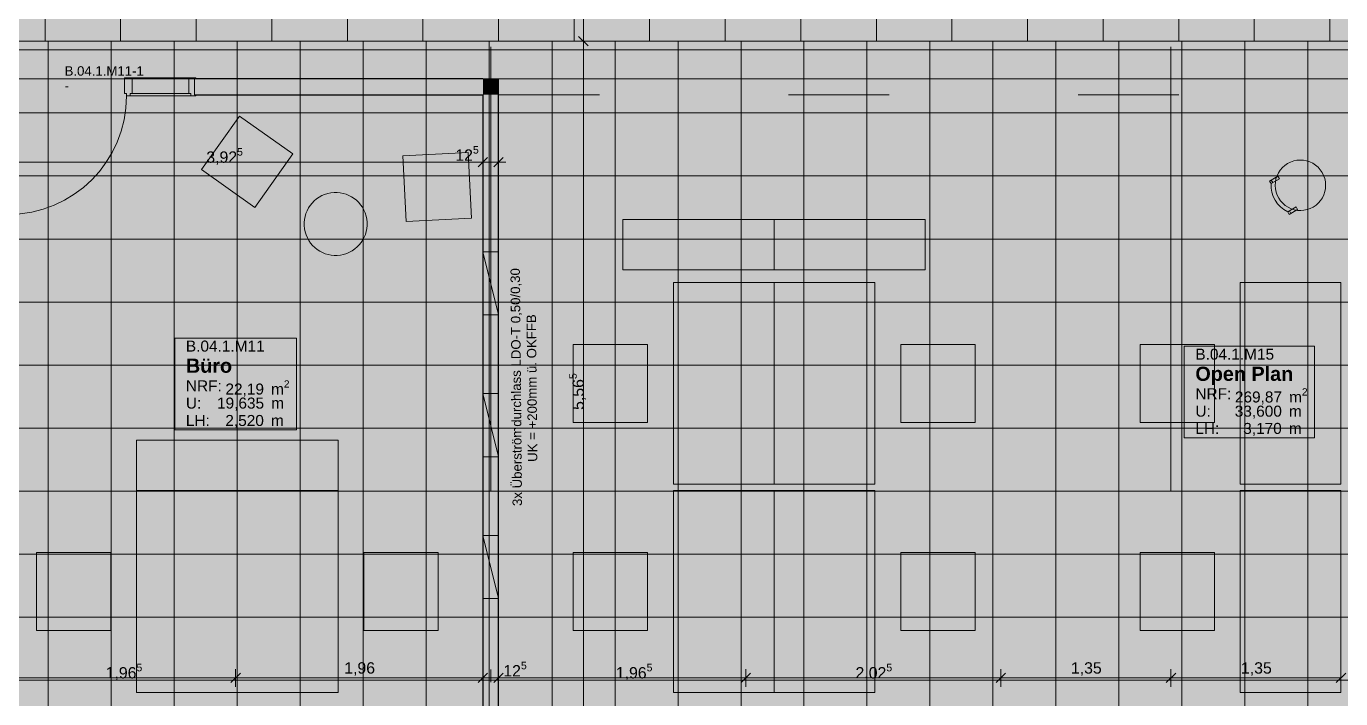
# Model space of a CAD drawing. Header units: metres. Extents: x -22.4 to 53.1, y 133.6 to 157.9.
# Drawn here: x 10.88 to 21.32, y 138.89 to 144.22 of the extents above; entities that cross this region are included whole.
import ezdxf

# ---------------------------------------------------------------- set-up
doc = ezdxf.new("R2010")
doc.units = ezdxf.units.M
doc.header["$MEASUREMENT"] = 0
doc.linetypes.add('Strichlinie-über-Schnitt', pattern=[0.0023, 0.0008, -0.0015])
doc.linetypes.add('Strichpunktlinie', pattern=[0.006703, 0.003528, -0.001764, 0, -0.001411])
for name, color, linetype in [('00  Raster', 7, 'Continuous'), ('20  Möbel', 7, 'Continuous'), ('20 Wand Leichtbau MIETERAUSBAU', 7, 'Continuous'), ('20 Wand Leichtbau MIETERAUSBAU_Fenster', 7, 'Continuous'), ('40 Bemaßung 1_ 50 Bodenspiegel', 7, 'Continuous'), ('50 NUF - Raumstempel MIETERAUSBAU', 7, 'Continuous'), ('Neubau_20  Boden Aufbauten', 7, 'Continuous'), ('Neubau_20  Boden Aufbauten_Deckschraffur', 7, 'Continuous'), ('Neubau_20  Möbel', 7, 'Continuous'), ('Neubau_20  Wand Leichtbau', 7, 'Continuous'), ('Neubau_20 Wand Leichtbau MIETERAUSBAU', 7, 'Continuous'), ('Neubau_20 Wand Leichtbau MIETERAUSBAU_Deckschraffur', 7, 'Continuous'), ('Neubau_20 Wand Leichtbau MIETERAUSBAU_Fenster', 7, 'Continuous'), ('Neubau_20 Wand Leichtbau MIETERAUSBAU_Schnittschraffur', 7, 'Continuous'), ('Neubau_20 Wand Leichtbau MIETERAUSBAU_Tür', 7, 'Continuous'), ('Neubau_50 NUF - Raumstempel MIETERAUSBAU', 7, 'Continuous')]:
    doc.layers.add(name, color=color, linetype=linetype)
doc.styles.add('ERSTELLTER_STIL_1', font='')
doc.styles.add('ERSTELLTER_STIL_3', font='')
doc.styles.get('ERSTELLTER_STIL_1').set_extended_font_data('Arial')
doc.styles.get('ERSTELLTER_STIL_3').set_extended_font_data('Arial', bold=True)
pattern_1 = [(360, (14.0547, 142.5352), (2e-07, 0.5), []), (90, (14.0547, 142.5352), (-0.5, 2e-07), [])]

msp = doc.modelspace()

# ---------------------------------------------------------------- hatches: boundary and pattern name
at = {"layer": 'Neubau_20  Boden Aufbauten_Deckschraffur', "linetype": 'Continuous', "lineweight": 50, "true_color": 0xefefef}
msp.add_hatch(color=7, dxfattribs=at).paths.add_polyline_path([(-1.632, 145.305), (-1.632, 144.105), (30.651, 144.105), (30.651, 145.305), (30.651, 148.83), (29.451, 148.83), (29.451, 145.305)])
at = {"layer": 'Neubau_20  Boden Aufbauten_Deckschraffur', "linetype": 'Continuous', "lineweight": 13, "true_color": 0x17c90e}
h = msp.add_hatch(dxfattribs=at)
h.set_pattern_fill('Verband__Quadrat__50x50__4D', color=92, style=0, pattern_type=2)
h.set_pattern_definition([(7e-13, (11.62936, 144.10494), (2e-07, 0.6), []), (90, (11.62936, 144.10494), (-0.6, 0), [])])
h.paths.add_polyline_path([(-1.632, 145.305), (-1.632, 144.105), (30.651, 144.105), (30.651, 145.305), (30.651, 148.83), (29.451, 148.83), (29.451, 145.305)])
at = {"layer": 'Neubau_20  Boden Aufbauten_Deckschraffur', "linetype": 'Continuous', "lineweight": 0, "true_color": 0xffffff}
for points in [[(-1.617, 144.105), (-1.617, 143.805), (30.651, 143.805), (30.651, 144.105), (7.756, 144.105), (4.518, 144.105)], [(-1.617, 143.805), (-1.617, 143.705), (4.518, 143.705), (4.518, 143.68), (7.756, 143.68), (7.756, 143.705), (7.881, 143.705), (7.881, 138.325), (7.843, 138.325), (7.843, 138.015), (7.881, 138.015), (7.977, 138.015), (24.603, 138.015), (24.603, 140.52), (24.003, 140.52), (24.003, 143.79), (30.651, 143.79), (30.651, 143.805)]]:
    msp.add_hatch(color=7, dxfattribs=at).paths.add_polyline_path(points)
at = {"layer": 'Neubau_20  Boden Aufbauten_Deckschraffur', "linetype": 'Continuous', "lineweight": 18}
h = msp.add_hatch(dxfattribs=at)
h.set_pattern_fill('Verband__Quadrat__50x50__4D', color=6, style=0, pattern_type=2)
h.set_pattern_definition(pattern_1)
h.paths.add_polyline_path([(-1.617, 144.105), (-1.617, 143.805), (30.651, 143.805), (30.651, 144.105), (7.756, 144.105), (4.518, 144.105)])
h = msp.add_hatch(dxfattribs=at)
h.set_pattern_fill('Verband__Quadrat__50x50__4D', color=6, style=0, pattern_type=2)
h.set_pattern_definition(pattern_1)
h.paths.add_polyline_path([(-1.617, 143.805), (-1.617, 143.705), (4.518, 143.705), (4.518, 143.68), (7.756, 143.68), (7.756, 143.705), (7.881, 143.705), (7.881, 138.325), (7.843, 138.325), (7.843, 138.015), (7.881, 138.015), (7.977, 138.015), (24.603, 138.015), (24.603, 140.52), (24.003, 140.52), (24.003, 143.79), (30.651, 143.79), (30.651, 143.805)])
at = {"layer": 'Neubau_20 Wand Leichtbau MIETERAUSBAU_Deckschraffur', "linetype": 'Continuous', "lineweight": 0, "true_color": 0xffffff}
msp.add_hatch(color=7, dxfattribs=at).paths.add_polyline_path([(11.721, 143.69), (11.706, 143.69), (11.706, 143.67), (12.186, 143.67), (12.186, 143.69), (12.171, 143.69), (12.171, 143.815), (11.721, 143.815)])
at = {"layer": 'Neubau_20 Wand Leichtbau MIETERAUSBAU_Schnittschraffur', "linetype": 'Continuous', "lineweight": 0, "true_color": 0xffffff}
for points in [[(11.706, 143.69), (11.721, 143.69), (11.721, 143.815), (11.661, 143.815), (11.661, 143.69), (11.676, 143.69), (11.676, 143.67), (11.706, 143.67)], [(12.171, 143.815), (12.171, 143.69), (12.186, 143.69), (12.186, 143.67), (12.226, 143.67), (12.226, 143.68), (12.216, 143.68), (12.216, 143.805), (12.226, 143.805), (12.226, 143.815)]]:
    msp.add_hatch(color=7, dxfattribs=at).paths.add_polyline_path(points)
at = {"layer": 'Neubau_20 Wand Leichtbau MIETERAUSBAU_Schnittschraffur', "linetype": 'Continuous', "lineweight": 18}
for points in [[(12.216, 143.805), (12.216, 143.68), (14.506, 143.68), (14.506, 143.805)], [(14.506, 143.805), (14.506, 143.68), (14.631, 143.805)], [(14.506, 143.68), (14.631, 143.68), (14.631, 143.805)], [(14.506, 143.68), (14.506, 138.755), (14.631, 138.755), (14.631, 143.68)]]:
    msp.add_hatch(color=9, dxfattribs=at).paths.add_polyline_path(points)

# ---------------------------------------------------------------- linework, layer by layer
at = {"layer": '00  Raster', "color": 5, "linetype": 'Strichpunktlinie', "lineweight": 13, "ltscale": 1000}
msp.add_line((14.568, 133.729), (14.568, 155.89), dxfattribs=at)
at = {"layer": '00  Raster', "color": 7, "linetype": 'Strichpunktlinie', "lineweight": 13, "ltscale": 1000}
msp.add_line((19.968, 133.729), (19.968, 155.89), dxfattribs=at)
at = {"layer": '20  Möbel', "color": 9, "linetype": 'Continuous', "lineweight": 18, "ltscale": 1000}
for p, q in [((20.777, 142.983), (20.765, 143.003)), ((20.909, 142.76), (20.921, 142.739)), ((11.756, 140.94), (13.356, 140.94)), ((11.756, 140.54), (11.756, 140.94)), ((13.356, 140.94), (13.356, 140.54)), ((13.356, 140.54), (11.756, 140.54))]:
    msp.add_line(p, q, dxfattribs=at)
at = {"layer": '20  Möbel', "color": 9, "linetype": 'Continuous', "lineweight": 18, "ltscale": 1000, "flags": 128}
msp.add_lwpolyline([(20.894, 143.134, 1), (21.098, 142.789, 1)], format="xyb", close=True, dxfattribs=at)
for points in [[(20.751, 142.995), (20.764, 142.975), (20.829, 143.013), (20.817, 143.034)], [(20.973, 142.77), (20.961, 142.79), (20.895, 142.752), (20.908, 142.731)]]:
    msp.add_lwpolyline(points, close=True, dxfattribs=at)
at = {"layer": '20  Möbel', "color": 9, "linetype": 'Continuous', "lineweight": 18, "ltscale": 1000}
msp.add_arc((20.996, 142.962), 0.233, 176.7984, 244.3727, dxfattribs=at)
at = {"layer": '40 Bemaßung 1_ 50 Bodenspiegel', "color": 7, "linetype": 'Continuous', "lineweight": 13, "ltscale": 1000}
for p, q in [((15.304, 144.105), (15.304, 145.305)), ((15.266, 144.142), (15.341, 144.067)), ((15.374, 144.105), (15.234, 144.105)), ((15.304, 138.54), (15.304, 144.105)), ((14.543, 143.182), (14.468, 143.107)), ((14.506, 143.074), (14.506, 143.215)), ((14.593, 143.107), (14.668, 143.182)), ((14.631, 143.074), (14.631, 143.215)), ((10.581, 143.144), (14.506, 143.144)), ((14.506, 143.144), (14.631, 143.144)), ((14.631, 143.144), (14.687, 143.144)), ((12.543, 139.124), (12.543, 138.984)), ((14.506, 139.124), (14.506, 138.984)), ((14.631, 139.124), (14.631, 138.984)), ((16.593, 139.124), (16.593, 138.984)), ((18.618, 139.124), (18.618, 138.984)), ((19.968, 139.124), (19.968, 138.984)), ((12.543, 139.054), (10.581, 139.054)), ((12.506, 139.017), (12.581, 139.092)), ((14.506, 139.054), (12.543, 139.054)), ((14.468, 139.017), (14.543, 139.092)), ((14.631, 139.054), (14.506, 139.054)), ((14.593, 139.017), (14.668, 139.092)), ((16.593, 139.054), (14.631, 139.054)), ((16.556, 139.017), (16.631, 139.092)), ((18.618, 139.054), (16.593, 139.054)), ((18.581, 139.017), (18.656, 139.092)), ((19.968, 139.054), (18.618, 139.054)), ((19.931, 139.017), (20.006, 139.092)), ((21.318, 139.054), (19.968, 139.054)), ((21.281, 139.017), (21.356, 139.092))]:
    msp.add_line(p, q, dxfattribs=at)
at = {"layer": 'Neubau_20  Boden Aufbauten', "color": 253, "linetype": 'Continuous', "lineweight": 18, "ltscale": 1000, "true_color": 0x9f9f9f, "flags": 128}
msp.add_lwpolyline([(-1.632, 145.305), (-1.632, 144.105), (30.651, 144.105), (30.651, 145.305), (30.651, 148.83), (29.451, 148.83), (29.451, 145.305)], close=True, dxfattribs=at)
at = {"layer": 'Neubau_20  Boden Aufbauten', "color": 7, "linetype": 'Continuous', "lineweight": 13, "ltscale": 1000, "flags": 128}
for points in [[(-1.617, 144.105), (-1.617, 143.805), (30.651, 143.805), (30.651, 144.105), (7.756, 144.105), (4.518, 144.105)], [(-1.617, 143.805), (-1.617, 143.705), (4.518, 143.705), (4.518, 143.68), (7.756, 143.68), (7.756, 143.705), (7.881, 143.705), (7.881, 138.325), (7.843, 138.325), (7.843, 138.015), (7.881, 138.015), (7.977, 138.015), (24.603, 138.015), (24.603, 140.52), (24.003, 140.52), (24.003, 143.79), (30.651, 143.79), (30.651, 143.805)]]:
    msp.add_lwpolyline(points, close=True, dxfattribs=at)
at = {"layer": 'Neubau_20  Möbel', "color": 9, "linetype": 'Continuous', "lineweight": 18, "ltscale": 1000}
for p, q in [((15.618, 142.69), (16.818, 142.69)), ((15.618, 142.29), (15.618, 142.69)), ((16.818, 142.69), (18.018, 142.69)), ((16.818, 142.29), (16.818, 142.69)), ((16.818, 142.69), (16.818, 142.29)), ((18.018, 142.69), (18.018, 142.29)), ((16.818, 142.29), (15.618, 142.29)), ((18.018, 142.29), (16.818, 142.29))]:
    msp.add_line(p, q, dxfattribs=at)
at = {"layer": 'Neubau_20  Möbel', "color": 9, "linetype": 'Continuous', "lineweight": 18, "ltscale": 1000, "flags": 128}
for points in [[(12.696, 142.786), (12.997, 143.21), (12.573, 143.511), (12.272, 143.087)], [(13.869, 143.194), (13.896, 142.674), (14.416, 142.702), (14.388, 143.222)], [(16.818, 142.19), (16.818, 140.59), (16.018, 140.59), (16.018, 142.19)], [(16.818, 142.19), (16.818, 140.59), (17.618, 140.59), (17.618, 142.19)], [(21.318, 142.19), (21.318, 140.59), (20.518, 140.59), (20.518, 142.19)], [(15.813, 141.7), (15.813, 141.08), (15.223, 141.08), (15.223, 141.7)], [(17.823, 141.7), (17.823, 141.08), (18.413, 141.08), (18.413, 141.7)], [(20.313, 141.7), (20.313, 141.08), (19.723, 141.08), (19.723, 141.7)], [(12.556, 138.94), (12.556, 140.54), (11.756, 140.54), (11.756, 138.94)], [(12.556, 138.94), (12.556, 140.54), (13.356, 140.54), (13.356, 138.94)], [(16.818, 138.94), (16.818, 140.54), (16.018, 140.54), (16.018, 138.94)], [(16.818, 138.94), (16.818, 140.54), (17.618, 140.54), (17.618, 138.94)], [(21.318, 138.94), (21.318, 140.54), (20.518, 140.54), (20.518, 138.94)], [(11.551, 139.43), (11.551, 140.05), (10.961, 140.05), (10.961, 139.43)], [(13.561, 139.43), (13.561, 140.05), (14.151, 140.05), (14.151, 139.43)], [(15.813, 139.43), (15.813, 140.05), (15.223, 140.05), (15.223, 139.43)], [(17.823, 139.43), (17.823, 140.05), (18.413, 140.05), (18.413, 139.43)], [(20.313, 139.43), (20.313, 140.05), (19.723, 140.05), (19.723, 139.43)]]:
    msp.add_lwpolyline(points, close=True, dxfattribs=at)
msp.add_lwpolyline([(13.274, 142.897, 1), (13.4, 142.413, 1)], format="xyb", close=True, dxfattribs=at)
at = {"layer": 'Neubau_20  Wand Leichtbau', "color": 7, "linetype": 'Strichlinie-über-Schnitt', "lineweight": 18, "ltscale": 1000, "flags": 128}
for points in [[(23.988, 143.805), (14.631, 143.805)], [(14.631, 143.68), (14.631, 143.805)], [(14.631, 143.68), (23.988, 143.68)]]:
    msp.add_lwpolyline(points, dxfattribs=at)
at = {"layer": 'Neubau_20 Wand Leichtbau MIETERAUSBAU', "color": 7, "linetype": 'Continuous', "lineweight": 13, "ltscale": 1000}
msp.add_line((12.216, 143.68), (12.216, 143.805), dxfattribs=at)
at = {"layer": 'Neubau_20 Wand Leichtbau MIETERAUSBAU', "color": 7, "linetype": 'Continuous', "lineweight": 25, "ltscale": 1000, "flags": 128}
for points in [[(14.506, 143.805), (12.216, 143.805)], [(14.631, 138.755), (14.631, 143.805)], [(12.216, 143.68), (14.506, 143.68)], [(14.506, 143.68), (14.506, 138.755)]]:
    msp.add_lwpolyline(points, dxfattribs=at)
at = {"layer": 'Neubau_20 Wand Leichtbau MIETERAUSBAU', "color": 7, "linetype": 'Continuous', "lineweight": 13, "ltscale": 1000, "flags": 128}
msp.add_lwpolyline([(14.631, 143.805), (14.506, 143.805)], dxfattribs=at)
at = {"layer": 'Neubau_20 Wand Leichtbau MIETERAUSBAU_Fenster', "color": 7, "linetype": 'Continuous', "lineweight": 18, "ltscale": 1000}
for p, q in [((14.631, 141.934), (14.506, 142.434)), ((14.631, 142.434), (14.506, 142.434)), ((14.631, 141.934), (14.506, 141.934)), ((14.631, 140.809), (14.506, 141.309)), ((14.631, 141.309), (14.506, 141.309)), ((14.631, 140.809), (14.506, 140.809)), ((14.631, 139.684), (14.506, 140.184)), ((14.631, 140.184), (14.506, 140.184)), ((14.631, 139.684), (14.506, 139.684))]:
    msp.add_line(p, q, dxfattribs=at)
at = {"layer": 'Neubau_20 Wand Leichtbau MIETERAUSBAU_Tür', "color": 7, "linetype": 'Continuous', "lineweight": 18, "ltscale": 1000}
for p, q in [((11.721, 143.815), (11.661, 143.815)), ((11.661, 143.815), (11.661, 143.69)), ((12.171, 143.815), (11.721, 143.815)), ((11.721, 143.69), (11.721, 143.815)), ((12.171, 143.815), (12.171, 143.69)), ((12.226, 143.815), (12.171, 143.815)), ((12.216, 143.68), (12.216, 143.805)), ((12.216, 143.805), (12.226, 143.805)), ((12.226, 143.805), (12.226, 143.815)), ((11.661, 143.69), (11.676, 143.69)), ((11.676, 143.69), (11.676, 143.67)), ((11.676, 143.67), (11.706, 143.67)), ((11.706, 143.69), (11.721, 143.69)), ((11.706, 143.67), (11.706, 143.69)), ((11.706, 143.67), (12.186, 143.67)), ((11.721, 143.69), (12.171, 143.69)), ((12.171, 143.69), (12.186, 143.69)), ((12.186, 143.69), (12.186, 143.67)), ((12.186, 143.67), (12.226, 143.67)), ((12.226, 143.68), (12.216, 143.68)), ((12.226, 143.67), (12.226, 143.68))]:
    msp.add_line(p, q, dxfattribs=at)
at = {"layer": 'Neubau_20 Wand Leichtbau MIETERAUSBAU_Tür', "color": 7, "linetype": 'Continuous', "lineweight": 13, "ltscale": 1000}
msp.add_line((12.216, 143.68), (12.216, 143.805), dxfattribs=at)
msp.add_line((12.216, 143.68), (12.216, 143.805), dxfattribs=at)
msp.add_arc((10.736, 143.67), 0.94, 270, 0, dxfattribs=at)
at = {"layer": 'Neubau_50 NUF - Raumstempel MIETERAUSBAU', "color": 7, "linetype": 'Continuous', "lineweight": 13, "ltscale": 1000}
for p, q in [((13.027, 141.75), (12.06, 141.75)), ((12.06, 141.75), (12.06, 141.023)), ((13.027, 141.023), (13.027, 141.75)), ((21.107, 141.686), (20.074, 141.686)), ((20.074, 141.686), (20.074, 140.959)), ((21.107, 140.959), (21.107, 141.686)), ((12.06, 141.023), (13.027, 141.023)), ((20.074, 140.959), (21.107, 140.959))]:
    msp.add_line(p, q, dxfattribs=at)

# ---------------------------------------------------------------- texts
at = {"layer": '20 Wand Leichtbau MIETERAUSBAU', "color": 7, "linetype": 'Continuous', "lineweight": 18, "char_height": 0.075, "attachment_point": 1, "rotation": 0, "style": 'ERSTELLTER_STIL_1'}
for s, insert in [('\\A1;{\\pql;\\pt0;\\fArial|b0|i0|c0|p38;B.04.1.M11-1}', (11.185, 143.906)), ('\\A1;{\\pql;\\pt0;\\fArial|b0|i0|c0|p38;-}', (11.185, 143.788))]:
    msp.add_mtext(s, dxfattribs=dict(at, insert=insert))
at = {"layer": '20 Wand Leichtbau MIETERAUSBAU_Fenster', "color": 7, "linetype": 'Continuous', "lineweight": 18, "char_height": 0.075, "attachment_point": 4, "rotation": 90.5142, "style": 'ERSTELLTER_STIL_1'}
for s, insert in [('\\A1;{\\pql;\\fArial|b0|i0|c0|p38;3x Überströmdurchlass LDO-T 0,50/0,30}', (14.786, 140.418)), ('\\A1;{\\pql;\\fArial|b0|i0|c0|p38;UK = +200mm ü. OKFFB}', (14.901, 140.768))]:
    msp.add_mtext(s, dxfattribs=dict(at, insert=insert))
at = {"layer": '40 Bemaßung 1_ 50 Bodenspiegel', "color": 7, "linetype": 'Continuous', "lineweight": 13, "char_height": 0.09, "attachment_point": 7, "style": 'ERSTELLTER_STIL_1'}
for s, insert, rotation in [('\\A1;{\\pql;\\fArial|b0|i0|c0|p38;12\\fArial|b0|i0|c0|p38;\\A1{\\H.66x;\\S5^  ;}}', (14.287, 143.13), 360), ('\\A1;{\\pql;\\fArial|b0|i0|c0|p38;3,92\\fArial|b0|i0|c0|p38;\\A1{\\H.66x;\\S5^  ;}}', (12.31, 143.114), 360), ('\\A1;{\\pql;\\fArial|b0|i0|c0|p38;5,56\\fArial|b0|i0|c0|p38;\\A1{\\H.66x;\\S5^  ;}}', (15.334, 141.18), 90)]:
    msp.add_mtext(s, dxfattribs=dict(at, insert=insert, rotation=rotation))
for s, insert in [('\\A1;{\\pql;\\fArial|b0|i0|c0|p38;1,96\\fArial|b0|i0|c0|p38;\\A1{\\H.66x;\\S5^  ;}}', (11.511, 139.024)), ('\\A1;{\\pql;\\fArial|b0|i0|c0|p38;12\\fArial|b0|i0|c0|p38;\\A1{\\H.66x;\\S5^  ;}}', (14.668, 139.04)), ('\\A1;{\\pql;\\fArial|b0|i0|c0|p38;1,96\\fArial|b0|i0|c0|p38;\\A1{\\H.66x;\\S5^  ;}}', (15.561, 139.024)), ('\\A1;{\\pql;\\fArial|b0|i0|c0|p38;2,02\\fArial|b0|i0|c0|p38;\\A1{\\H.66x;\\S5^  ;}}', (17.464, 139.024))]:
    msp.add_mtext(s, dxfattribs=dict(at, insert=insert))
at = {"layer": '40 Bemaßung 1_ 50 Bodenspiegel', "color": 7, "linetype": 'Continuous', "lineweight": 13, "char_height": 0.09, "width": 0.23945, "attachment_point": 7, "style": 'ERSTELLTER_STIL_1'}
for s, insert in [('\\A1;{\\pql;\\fArial|b0|i0|c0|p38;1,96}', (13.405, 139.072)), ('\\A1;{\\pql;\\fArial|b0|i0|c0|p38;1,35}', (19.174, 139.072)), ('\\A1;{\\pql;\\fArial|b0|i0|c0|p38;1,35}', (20.524, 139.072))]:
    msp.add_mtext(s, dxfattribs=dict(at, insert=insert))
at = {"layer": '50 NUF - Raumstempel MIETERAUSBAU', "color": 7, "linetype": 'Continuous', "lineweight": 18, "attachment_point": 1}
for s, insert, char_height, style in [('\\A1;{\\pql;\\pt0;\\fArial|b0|i0|c0|p38;B.04.1.M11}', (12.148, 141.73), 0.0875, 'ERSTELLTER_STIL_1'), ('\\A1;{\\pql;\\pt0;\\fArial|b0|i0|c0|p38;B.04.1.M15}', (20.162, 141.666), 0.0875, 'ERSTELLTER_STIL_1'), ('\\A1;{\\pqj;\\pt0;\\fArial|b1|i0|c0|p38;Büro}', (12.148, 141.587), 0.1125, 'ERSTELLTER_STIL_3'), ('\\A1;{\\pqj;\\pt0;\\fArial|b1|i0|c0|p38;Open Plan}', (20.162, 141.523), 0.1125, 'ERSTELLTER_STIL_3'), ('\\A1;{\\pqj;\\pt0;\\fArial|b0|i0|c0|p38;NRF: }', (12.148, 141.415), 0.0875, 'ERSTELLTER_STIL_1'), ('\\A1;{\\pql;\\pt0,0.1;\\fArial|b0|i0|c0|p38;22,19\\fArial|b0|i0|c0|p38;\\A1{\\H.66x;\\S^  ;}\\fArial|b0|i0|c0|p38; m\\fArial|b0|i0|c0|p38;\\A1{\\H.66x;\\S2^  ;}}', (12.462, 141.415), 0.0875, 'ERSTELLTER_STIL_1'), ('\\A1;{\\pqj;\\pt0;\\fArial|b0|i0|c0|p38;NRF: }', (20.162, 141.352), 0.0875, 'ERSTELLTER_STIL_1'), ('\\A1;{\\pql;\\pt0,0.1;\\fArial|b0|i0|c0|p38;269,87\\fArial|b0|i0|c0|p38;\\A1{\\H.66x;\\S^  ;}\\fArial|b0|i0|c0|p38; m\\fArial|b0|i0|c0|p38;\\A1{\\H.66x;\\S2^  ;}}', (20.476, 141.352), 0.0875, 'ERSTELLTER_STIL_1'), ('\\A1;{\\pqj;\\pt0;\\fArial|b0|i0|c0|p38;U: }', (12.148, 141.278), 0.0875, 'ERSTELLTER_STIL_1'), ('\\A1;{\\pql;\\pt0,0.1;\\fArial|b0|i0|c0|p38;19,635\\fArial|b0|i0|c0|p38;\\A1{\\H.66x;\\S^  ;}\\fArial|b0|i0|c0|p38; m\\fArial|b0|i0|c0|p38;\\A1{\\H.66x;\\S^  ;}}', (12.395, 141.278), 0.0875, 'ERSTELLTER_STIL_1'), ('\\A1;{\\pqj;\\pt0;\\fArial|b0|i0|c0|p38;U: }', (20.162, 141.214), 0.0875, 'ERSTELLTER_STIL_1'), ('\\A1;{\\pql;\\pt0,0.1;\\fArial|b0|i0|c0|p38;33,600\\fArial|b0|i0|c0|p38;\\A1{\\H.66x;\\S^  ;}\\fArial|b0|i0|c0|p38; m\\fArial|b0|i0|c0|p38;\\A1{\\H.66x;\\S^  ;}}', (20.475, 141.214), 0.0875, 'ERSTELLTER_STIL_1'), ('\\A1;{\\pqj;\\pt0;\\fArial|b0|i0|c0|p38;LH: }', (12.148, 141.14), 0.0875, 'ERSTELLTER_STIL_1'), ('\\A1;{\\pql;\\pt0,0.1;\\fArial|b0|i0|c0|p38;2,520\\fArial|b0|i0|c0|p38;\\A1{\\H.66x;\\S^  ;}\\fArial|b0|i0|c0|p38; m\\fArial|b0|i0|c0|p38;\\A1{\\H.66x;\\S^  ;}}', (12.461, 141.14), 0.0875, 'ERSTELLTER_STIL_1'), ('\\A1;{\\pqj;\\pt0;\\fArial|b0|i0|c0|p38;LH: }', (20.162, 141.077), 0.0875, 'ERSTELLTER_STIL_1'), ('\\A1;{\\pql;\\pt0,0.1;\\fArial|b0|i0|c0|p38;3,170\\fArial|b0|i0|c0|p38;\\A1{\\H.66x;\\S^  ;}\\fArial|b0|i0|c0|p38; m\\fArial|b0|i0|c0|p38;\\A1{\\H.66x;\\S^  ;}}', (20.542, 141.077), 0.0875, 'ERSTELLTER_STIL_1')]:
    msp.add_mtext(s, dxfattribs=dict(at, insert=insert, char_height=char_height, style=style))

doc.saveas('drawing.dxf')
